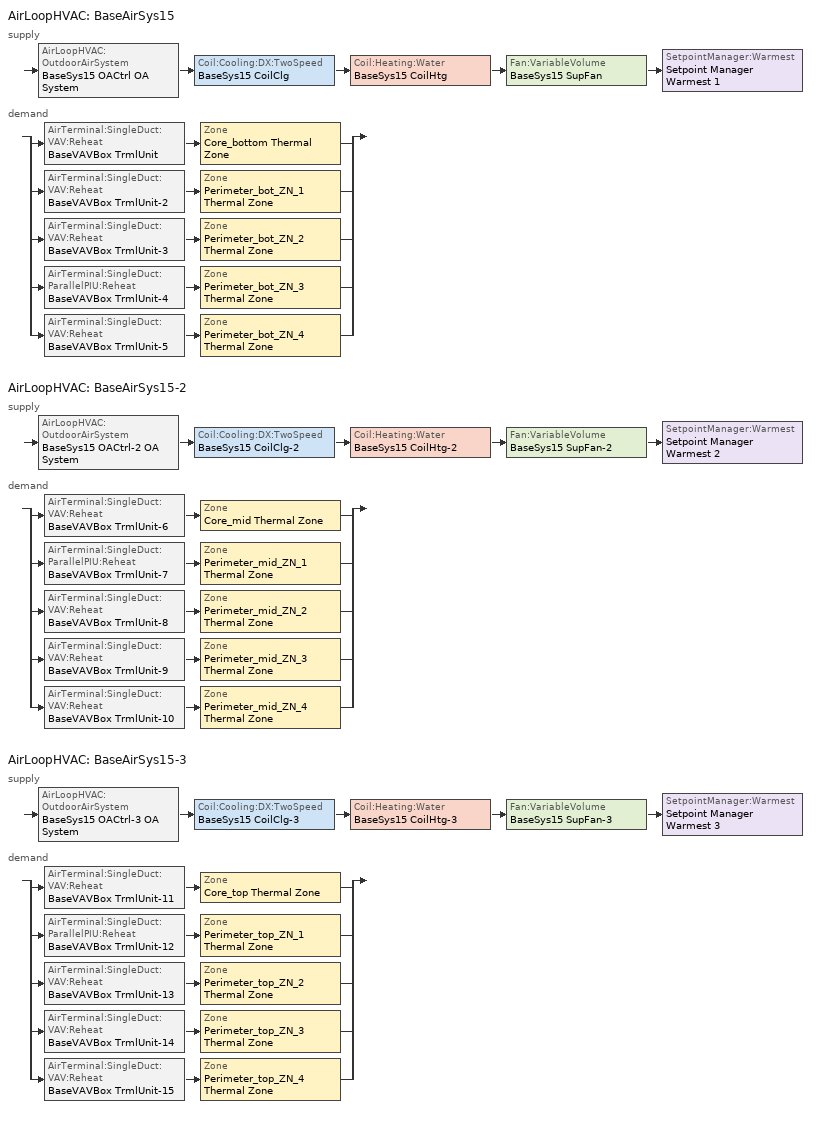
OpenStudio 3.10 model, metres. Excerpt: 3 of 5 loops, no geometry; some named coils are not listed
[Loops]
AirLoopHVAC 'BaseAirSys15'
 supply: AirLoopHVAC:OutdoorAirSystem 'BaseSys15 OACtrl OA System' > Coil:Cooling:DX:TwoSpeed 'BaseSys15 CoilClg' > Coil:Heating:Water 'BaseSys15 CoilHtg' > Fan:VariableVolume 'BaseSys15 SupFan' > SetpointManager:Warmest 'Setpoint Manager Warmest 1'
 demand: split
  | AirTerminal:SingleDuct:VAV:Reheat 'BaseVAVBox TrmlUnit' > Zone 'Core_bottom Thermal Zone'
  | AirTerminal:SingleDuct:VAV:Reheat 'BaseVAVBox TrmlUnit-2' > Zone 'Perimeter_bot_ZN_1 Thermal Zone'
  | AirTerminal:SingleDuct:VAV:Reheat 'BaseVAVBox TrmlUnit-3' > Zone 'Perimeter_bot_ZN_2 Thermal Zone'
  | AirTerminal:SingleDuct:ParallelPIU:Reheat 'BaseVAVBox TrmlUnit-4' > Zone 'Perimeter_bot_ZN_3 Thermal Zone'
  | AirTerminal:SingleDuct:VAV:Reheat 'BaseVAVBox TrmlUnit-5' > Zone 'Perimeter_bot_ZN_4 Thermal Zone'
AirLoopHVAC 'BaseAirSys15-2'
 supply: AirLoopHVAC:OutdoorAirSystem 'BaseSys15 OACtrl-2 OA System' > Coil:Cooling:DX:TwoSpeed 'BaseSys15 CoilClg-2' > Coil:Heating:Water 'BaseSys15 CoilHtg-2' > Fan:VariableVolume 'BaseSys15 SupFan-2' > SetpointManager:Warmest 'Setpoint Manager Warmest 2'
 demand: split
  | AirTerminal:SingleDuct:VAV:Reheat 'BaseVAVBox TrmlUnit-6' > Zone 'Core_mid Thermal Zone'
  | AirTerminal:SingleDuct:ParallelPIU:Reheat 'BaseVAVBox TrmlUnit-7' > Zone 'Perimeter_mid_ZN_1 Thermal Zone'
  | AirTerminal:SingleDuct:VAV:Reheat 'BaseVAVBox TrmlUnit-8' > Zone 'Perimeter_mid_ZN_2 Thermal Zone'
  | AirTerminal:SingleDuct:VAV:Reheat 'BaseVAVBox TrmlUnit-9' > Zone 'Perimeter_mid_ZN_3 Thermal Zone'
  | AirTerminal:SingleDuct:VAV:Reheat 'BaseVAVBox TrmlUnit-10' > Zone 'Perimeter_mid_ZN_4 Thermal Zone'
AirLoopHVAC 'BaseAirSys15-3'
 supply: AirLoopHVAC:OutdoorAirSystem 'BaseSys15 OACtrl-3 OA System' > Coil:Cooling:DX:TwoSpeed 'BaseSys15 CoilClg-3' > Coil:Heating:Water 'BaseSys15 CoilHtg-3' > Fan:VariableVolume 'BaseSys15 SupFan-3' > SetpointManager:Warmest 'Setpoint Manager Warmest 3'
 demand: split
  | AirTerminal:SingleDuct:VAV:Reheat 'BaseVAVBox TrmlUnit-11' > Zone 'Core_top Thermal Zone'
  | AirTerminal:SingleDuct:ParallelPIU:Reheat 'BaseVAVBox TrmlUnit-12' > Zone 'Perimeter_top_ZN_1 Thermal Zone'
  | AirTerminal:SingleDuct:VAV:Reheat 'BaseVAVBox TrmlUnit-13' > Zone 'Perimeter_top_ZN_2 Thermal Zone'
  | AirTerminal:SingleDuct:VAV:Reheat 'BaseVAVBox TrmlUnit-14' > Zone 'Perimeter_top_ZN_3 Thermal Zone'
  | AirTerminal:SingleDuct:VAV:Reheat 'BaseVAVBox TrmlUnit-15' > Zone 'Perimeter_top_ZN_4 Thermal Zone'
[Sizing:Zone] Zone Cooling Design Supply Air Temperature Input Method=TemperatureDifference; Zone Cooling Design Supply Air Temperature {C}=14; Zone Heating Design Supply Air Temperature Input Method=TemperatureDifference; Zone Heating Design Supply Air Temperature {C}=40; Zone Heating Design Supply Air Temperature Difference {deltaC}=13.8889; Zone Cooling Design Supply Air Humidity Ratio {kg-H2O/kg-air}=0.0085; Zone Heating Design Supply Air Humidity Ratio {kg-H2O/kg-air}=0.008; Zone Heating Sizing Factor=1; Zone Cooling Sizing Factor=1; Cooling Design Air Flow Method=DesignDay; Cooling Minimum Air Flow per Zone Floor Area {m3/s-m2}=0; Cooling Minimum Air Flow {m3/s}=0; Cooling Minimum Air Flow Fraction=0; Heating Design Air Flow Method=DesignDayWithLimit; Heating Maximum Air Flow per Zone Floor Area {m3/s-m2}=0; Heating Maximum Air Flow {m3/s}=0; Heating Maximum Air Flow Fraction=0.5; Account for Dedicated Outdoor Air System=No; Dedicated Outdoor Air System Control Strategy=NeutralSupplyAir; Dedicated Outdoor Air Low Setpoint Temperature for Design {C}=autosize; Dedicated Outdoor Air High Setpoint Temperature for Design {C}=autosize; Zone Load Sizing Method=Sensible Load Only No Latent Load; Zone Latent Cooling Design Supply Air Humidity Ratio Input Method=HumidityRatioDifference; Zone Cooling Design Supply Air Humidity Ratio Difference {kgWater/kgDryAir}=0.005; Zone Latent Heating Design Supply Air Humidity Ratio Input Method=HumidityRatioDifference; Zone Humidification Design Supply Air Humidity Ratio Difference {kgWater/kgDryAir}=0.005; Sizing Option=Coincident
Name | Zone Cooling Design Supply Air Temperature Difference {deltaC}
Core_bottom Thermal Zone; Core_mid Thermal Zone; Core_top Thermal Zone | 8.33333
Perimeter_bot_ZN_1 Thermal Zone; Perimeter_bot_ZN_2 Thermal Zone; Perimeter_bot_ZN_3 Thermal Zone; Perimeter_bot_ZN_4 Thermal Zone; Perimeter_mid_ZN_1 Thermal Zone; Perimeter_mid_ZN_2 Thermal Zone; Perimeter_mid_ZN_3 Thermal Zone; Perimeter_mid_ZN_4 Thermal Zone; Perimeter_top_ZN_1 Thermal Zone; Perimeter_top_ZN_2 Thermal Zone; Perimeter_top_ZN_3 Thermal Zone; Perimeter_top_ZN_4 Thermal Zone | 11.1111
[Zone equipment]
Core_bottom Thermal Zone: BaseVAVBox TrmlUnit
Perimeter_bot_ZN_1 Thermal Zone: BaseVAVBox TrmlUnit-2
Perimeter_bot_ZN_2 Thermal Zone: BaseVAVBox TrmlUnit-3
Perimeter_bot_ZN_3 Thermal Zone: BaseVAVBox TrmlUnit-4
Perimeter_bot_ZN_4 Thermal Zone: BaseVAVBox TrmlUnit-5
Core_mid Thermal Zone: BaseVAVBox TrmlUnit-6
Perimeter_mid_ZN_1 Thermal Zone: BaseVAVBox TrmlUnit-7
Perimeter_mid_ZN_2 Thermal Zone: BaseVAVBox TrmlUnit-8
Perimeter_mid_ZN_3 Thermal Zone: BaseVAVBox TrmlUnit-9
Perimeter_mid_ZN_4 Thermal Zone: BaseVAVBox TrmlUnit-10
Core_top Thermal Zone: BaseVAVBox TrmlUnit-11
Perimeter_top_ZN_1 Thermal Zone: BaseVAVBox TrmlUnit-12
Perimeter_top_ZN_2 Thermal Zone: BaseVAVBox TrmlUnit-13
Perimeter_top_ZN_3 Thermal Zone: BaseVAVBox TrmlUnit-14
Perimeter_top_ZN_4 Thermal Zone: BaseVAVBox TrmlUnit-15
[AirLoopHVAC] Availability Schedule=OfficeHVACAvail; Design Return Air Flow Fraction of Supply Air Flow=1
Name | Design Supply Air Flow Rate {m3/s}
BaseAirSys15 | 5.41706
BaseAirSys15-2 | 5.71816
BaseAirSys15-3 | 6.03545
[Sizing:System] Central Heating Maximum System Air Flow Ratio=0.5; Preheat Design Temperature {C}=5.68434e-14; Preheat Design Humidity Ratio {kg-H2O/kg-Air}=0; Precool Design Temperature {C}=5.68434e-14; Precool Design Humidity Ratio {kg-H2O/kg-Air}=0; Central Cooling Design Supply Air Temperature {C}=12.7778; Central Heating Design Supply Air Temperature {C}=15.5556; Sizing Option=Coincident; 100% Outdoor Air in Cooling=No; 100% Outdoor Air in Heating=No; Central Cooling Design Supply Air Humidity Ratio {kg-H2O/kg-Air}=0.0085; Central Heating Design Supply Air Humidity Ratio {kg-H2O/kg-Air}=0.008; Zone Maximum Outdoor Air Fraction=1; Cooling Supply Air Flow Rate Per Floor Area {m3/s-m2}=0.00996765; Cooling Fraction of Autosized Cooling Supply Air Flow Rate=1; Cooling Supply Air Flow Rate Per Unit Cooling Capacity {m3/s-W}=3.94755e-05; Heating Supply Air Flow Rate Per Floor Area {m3/s-m2}=0.00996765; Heating Fraction of Autosized Heating Supply Air Flow Rate=1; Heating Fraction of Autosized Cooling Supply Air Flow Rate=1; Heating Supply Air Flow Rate Per Unit Heating Capacity {m3/s-W}=3.15882e-05; Cooling Design Capacity Method=CoolingDesignCapacity; Cooling Design Capacity {W}=autosize; Cooling Design Capacity Per Floor Area {W/m2}=234.7; Fraction of Autosized Cooling Design Capacity=1; Heating Design Capacity Method=HeatingDesignCapacity; Heating Design Capacity {W}=autosize; Heating Design Capacity Per Floor Area {W/m2}=157; Fraction of Autosized Heating Design Capacity=1; Central Cooling Capacity Control Method=OnOff; Occupant Diversity=autosize
BaseAirSys15; BaseAirSys15-2; BaseAirSys15-3
[Fan:VariableVolume] Availability Schedule=Always On Discrete; Fan Power Minimum Flow Rate Input Method=FixedFlowRate; Fan Power Minimum Flow Fraction=0; Fan Power Minimum Air Flow Rate {m3/s}=1.26548; Motor In Airstream Fraction=1; Fan Power Coefficient 1=0.04076; Fan Power Coefficient 2=0.088045; Fan Power Coefficient 3=-0.072926; Fan Power Coefficient 4=0.94374; Fan Power Coefficient 5=0
Name | Fan Total Efficiency | Pressure Rise {Pa} | Maximum Flow Rate {m3/s} | Motor Efficiency
BaseSys15 SupFan | 0.6006 | 1204.46 | 5.41706 | 0.924
BaseSys15 SupFan-2 | 0.6006 | 1204.46 | 5.71816 | 0.924
BaseSys15 SupFan-3 | 0.6045 | 1212.28 | 6.03545 | 0.93
[Coil:Cooling:DX:TwoSpeed] Availability Schedule=Always On Discrete; Rated High Speed Sensible Heat Ratio=Autosize; Rated High Speed COP {W/W}=3.42235; Rated High Speed Evaporator Fan Power Per Volume Flow Rate 2017 {W/(m3/s)}=773.3; Rated High Speed Evaporator Fan Power Per Volume Flow Rate 2023 {W/(m3/s)}=934.4; Unit Internal Static Air Pressure {Pa}=773.3; Total Cooling Capacity Function of Temperature Curve=CoilClgDXQRatio_fTwbToadbSI; Total Cooling Capacity Function of Flow Fraction Curve=CoilClgDXDblQRatio_fCFMRatio; Energy Input Ratio Function of Temperature Curve=CoilClgDXEIRRatio_fTwbToadbSI; Energy Input Ratio Function of Flow Fraction Curve=CoilClgDXDblEIRRatio_fCFMRatio; Part Load Fraction Correlation Curve=CoilClgDXEIRRatio_fQFrac; Rated Low Speed Sensible Heat Ratio=Autosize; Rated Low Speed COP {W/W}=3.42235; Rated Low Speed Evaporator Fan Power Per Volume Flow Rate 2017 {W/(m3/s)}=773.3; Rated Low Speed Evaporator Fan Power Per Volume Flow Rate 2023 {W/(m3/s)}=934.4; Condenser Type=AirCooled; Minimum Outdoor Dry-Bulb Temperature for Compressor Operation {C}=-25; High Speed Evaporative Condenser Effectiveness=0.9; High Speed Evaporative Condenser Air Flow Rate {m3/s}=Autosize; High Speed Evaporative Condenser Pump Rated Power Consumption {W}=Autosize; Low Speed Evaporative Condenser Effectiveness=0.9; Low Speed Evaporative Condenser Air Flow Rate {m3/s}=Autosize; Low Speed Evaporative Condenser Pump Rated Power Consumption {W}=Autosize; Basin Heater Capacity {W/K}=0; Basin Heater Setpoint Temperature {C}=2
Name | Rated High Speed Total Cooling Capacity {W} | Rated High Speed Air Flow Rate {m3/s} | Rated Low Speed Total Cooling Capacity {W} | Rated Low Speed Air Flow Rate {m3/s} | Low Speed Total Cooling Capacity Function of Temperature Curve | Low Speed Energy Input Ratio Function of Temperature Curve
BaseSys15 CoilClg | 131034 | 5.41706 | 65517.1 | 2.70853 | CoilClgDXQRatio_fTwbToadbSI 1 | CoilClgDXEIRRatio_fTwbToadbSI 1
BaseSys15 CoilClg-2 | 137521 | 5.71816 | 68760.5 | 2.85908 | CoilClgDXQRatio_fTwbToadbSI 2 | CoilClgDXEIRRatio_fTwbToadbSI 2
BaseSys15 CoilClg-3 | 142931 | 6.03545 | 71465.4 | 3.01773 | CoilClgDXQRatio_fTwbToadbSI 3 | CoilClgDXEIRRatio_fTwbToadbSI 3
[Controller:OutdoorAir] Minimum Outdoor Air Flow Rate {m3/s}=0; Maximum Outdoor Air Flow Rate {m3/s}=Autosize; Economizer Control Type=FixedDryBulb; Economizer Control Action Type=ModulateFlow; Economizer Maximum Limit Dry-Bulb Temperature {C}=21.6667; Economizer Maximum Limit Enthalpy {J/kg}=116300; Lockout Type=NoLockout; Minimum Limit Type=FixedMinimum; High Humidity Control=No; High Humidity Outdoor Air Flow Ratio=1; Control High Indoor Humidity Based on Outdoor Humidity Ratio=Yes; Heat Recovery Bypass Control Type=BypassWhenWithinEconomizerLimits; Economizer Operation Staging=InterlockedWithMechanicalCooling
Name | Minimum Outdoor Air Schedule | Maximum Fraction of Outdoor Air Schedule | Controller Mechanical Ventilation
BaseSys15 OACtrl | BaseSys15 OACtrl Schedule | BaseSys15 OACtrl Max OA Schedule | BaseSys15 OACtrl Mech Vent Controller
BaseSys15 OACtrl-2 | BaseSys15 OACtrl-2 Schedule | BaseSys15 OACtrl-2 Max OA Schedule | BaseSys15 OACtrl-2 Mech Vent Controller
BaseSys15 OACtrl-3 | BaseSys15 OACtrl-3 Schedule | BaseSys15 OACtrl-3 Max OA Schedule | BaseSys15 OACtrl-3 Mech Vent Controller
[Controller:MechanicalVentilation] Availability Schedule=Always On Discrete
BaseSys15 OACtrl Mech Vent Controller; BaseSys15 OACtrl-2 Mech Vent Controller; BaseSys15 OACtrl-3 Mech Vent Controller
[AirLoopHVAC:OutdoorAirSystem]
Name | Controller
BaseSys15 OACtrl OA System | BaseSys15 OACtrl
BaseSys15 OACtrl-2 OA System | BaseSys15 OACtrl-2
BaseSys15 OACtrl-3 OA System | BaseSys15 OACtrl-3
[SetpointManager:Warmest] Control Variable=Temperature; Minimum Setpoint Temperature {C}=12.7778; Maximum Setpoint Temperature {C}=15.5556; Strategy=MaximumTemperature
Name | Setpoint Node or NodeList
Setpoint Manager Warmest 1 | BaseSys15 SupFan Outlet Node
Setpoint Manager Warmest 2 | BaseSys15 SupFan-2 Outlet Node
Setpoint Manager Warmest 3 | BaseSys15 SupFan-3 Outlet Node
[AirTerminal:SingleDuct:VAV:Reheat] Availability Schedule=Always On Discrete; Zone Minimum Air Flow Input Method=FixedFlowRate; Constant Minimum Air Flow Fraction=0.3; Maximum Hot Water or Steam Flow Rate {m3/s}=AutoSize; Minimum Hot Water or Steam Flow Rate {m3/s}=0; Convergence Tolerance=0.001; Damper Heating Action=Reverse; Maximum Reheat Air Temperature {C}=35; Control For Outdoor Air=No
Name | Maximum Air Flow Rate {m3/s} | Fixed Minimum Air Flow Rate {m3/s} | Reheat Coil | Maximum Flow Fraction During Reheat
BaseVAVBox TrmlUnit | 3.54465 | 0.749457 | BaseVAVBox CoilHtg | 0.5
BaseVAVBox TrmlUnit-2 | 0.955892 | 0.157991 | BaseVAVBox CoilHtg-2 | 0.5
BaseVAVBox TrmlUnit-3 | 0.576045 | 0.100022 | BaseVAVBox CoilHtg-3 | 0.5
BaseVAVBox TrmlUnit-5 | 0.596924 | 0.100015 | BaseVAVBox CoilHtg-5 | 0.500002
BaseVAVBox TrmlUnit-6 | 3.72345 | 0.749457 | BaseVAVBox CoilHtg-6 | 0.5
BaseVAVBox TrmlUnit-8 | 0.690558 | 0.100022 | BaseVAVBox CoilHtg-8 | 0.499999
BaseVAVBox TrmlUnit-9 | 0.723363 | 0.157991 | BaseVAVBox CoilHtg-9 | 0.500001
BaseVAVBox TrmlUnit-10 | 0.734058 | 0.100015 | BaseVAVBox CoilHtg-10 | 0.499999
BaseVAVBox TrmlUnit-11 | 3.84423 | 0.749457 | BaseVAVBox CoilHtg-11 | 0.5
BaseVAVBox TrmlUnit-13 | 0.687547 | 0.100022 | BaseVAVBox CoilHtg-13 | 0.499999
BaseVAVBox TrmlUnit-14 | 0.750538 | 0.157991 | BaseVAVBox CoilHtg-14 | 0.500001
BaseVAVBox TrmlUnit-15 | 0.772946 | 0.100015 | BaseVAVBox CoilHtg-15 | 0.500001
[Fan:SystemModel] Availability Schedule=OfficeHVACAvail; Speed Control Method=Discrete; Electric Power Minimum Flow Rate Fraction=0.2; Design Pressure Rise {Pa}=271.878; Motor Efficiency=0.855; Motor In Air Stream Fraction=0; Design Electric Power Consumption {W}=autosize; Design Power Sizing Method=TotalEfficiencyAndPressure; Electric Power Per Unit Flow Rate {W/(m3/s)}=840; Electric Power Per Unit Flow Rate Per Unit Pressure {W-s/m3-Pa}=1.66667; Fan Total Efficiency=0.4275; Motor Loss Radiative Fraction=0
Name | Design Maximum Air Flow Rate {m3/s}
BasePFPB Fan | 0.328281
BasePFPB Fan-2 | 0.575908
BasePFPB Fan-3 | 0.589882
[AirTerminal:SingleDuct:ParallelPIU:Reheat] Availability Schedule=Always On Discrete; Maximum Secondary Air Flow Rate {m3/s}=Autosize; Fan On Flow Fraction=0; Maximum Hot Water or Steam Flow Rate {m3/s}=Autosize; Minimum Hot Water or Steam Flow Rate {m3/s}=0; Convergence Tolerance=0.001; Fan Control Type=ConstantSpeed; Minimum Fan Turn Down Ratio=0.3; Heating Control Type=Staged; Design Heating Discharge Air Temperature {C}=32.1; High Limit Heating Discharge Air Temperature {C}=37.7
Name | Maximum Primary Air Flow Rate {m3/s} | Minimum Primary Air Flow Fraction | Fan | Reheat Coil
BaseVAVBox TrmlUnit-4 | 0.656559 | 0.240636 | BasePFPB Fan | BaseVAVBox CoilHtg-4
BaseVAVBox TrmlUnit-7 | 1.15181 | 0.137168 | BasePFPB Fan-2 | BaseVAVBox CoilHtg-7
BaseVAVBox TrmlUnit-12 | 1.17977 | 0.133917 | BasePFPB Fan-3 | BaseVAVBox CoilHtg-12
[Curve:Biquadratic] Minimum Value of x=13.89; Maximum Value of x=25; Minimum Value of y=23.89; Maximum Value of y=46.11; Minimum Curve Output=0.77
Name | Coefficient1 Constant | Coefficient2 x | Coefficient3 x**2 | Coefficient4 y | Coefficient5 y**2 | Coefficient6 x*y | Maximum Curve Output
CoilClgDXQRatio_fTwbToadbSI; CoilClgDXQRatio_fTwbToadbSI 1; CoilClgDXQRatio_fTwbToadbSI 2; CoilClgDXQRatio_fTwbToadbSI 3 | 0.86779 | 0.014245 | 0.000554 | -0.007569 | 3.2e-05 | -0.000191 | 1.29
CoilClgDXEIRRatio_fTwbToadbSI; CoilClgDXEIRRatio_fTwbToadbSI 1; CoilClgDXEIRRatio_fTwbToadbSI 2; CoilClgDXEIRRatio_fTwbToadbSI 3 | 0.116709 | 0.028458 | -0.000411 | 0.021422 | 0.000162 | -0.00068 | 1.33
[Curve:Cubic]
Name | Coefficient1 Constant | Coefficient2 x | Coefficient3 x**2 | Coefficient4 x**3 | Minimum Value of x | Maximum Value of x | Minimum Curve Output | Maximum Curve Output
CoilClgDXEIRRatio_fQFrac | 0 | 5.1091 | -8.5515 | 4.4744 | 0.7 | 1 | 0.92 | 1
CoilClgDXDblQRatio_fCFMRatio | 0.472786 | 1.24334 | -1.03871 | 0.322578 | 0 | 100 | 0.47
CoilClgDXDblEIRRatio_fCFMRatio | 1.00795 | 0.345441 | -0.692289 | 0.338899 | 0 | 100
[Schedule:Day]
OfficeHVACAvailSun; BaseSys15 OACtrl Schedule Week 1 Sunday; BaseSys15 OACtrl Schedule Week 1 Holiday; BaseSys15 OACtrl Schedule Week 1 Custom 1; BaseSys15 OACtrl Schedule Week 1 Custom 2; BaseSys15 OACtrl-2 Schedule Week 1 Sunday; BaseSys15 OACtrl-2 Schedule Week 1 Holiday; BaseSys15 OACtrl-2 Schedule Week 1 Custom 1; BaseSys15 OACtrl-2 Schedule Week 1 Custom 2; BaseSys15 OACtrl-3 Schedule Week 1 Sunday; BaseSys15 OACtrl-3 Schedule Week 1 Holiday; BaseSys15 OACtrl-3 Schedule Week 1 Custom 1; BaseSys15 OACtrl-3 Schedule Week 1 Custom 2: 1, 0, 0, 2, 0, 0, 3, 0, 0, 4, 0, 0, 5, 0, 0, 6, 0, 0, 7, 0, 0, 8, 0, 0, 9, 0, 0, 10, 0, 0, 11, 0, 0, 12, 0, 0, 13, 0, 0, 14, 0, 0, 15, 0, 0, 16, 0, 0, 17, 0, 0, 18, 0, 0, 19, 0, 0, 20, 0, 0, 21, 0, 0, 22, 0, 0, 23, 0, 0, 24, 0, 0
OfficeHVACAvailWD; BaseSys15 OACtrl Schedule Week 1 Monday; BaseSys15 OACtrl Schedule Week 1 Tuesday; BaseSys15 OACtrl Schedule Week 1 Wednesday; BaseSys15 OACtrl Schedule Week 1 Thursday; BaseSys15 OACtrl Schedule Week 1 Friday; BaseSys15 OACtrl-2 Schedule Week 1 Monday; BaseSys15 OACtrl-2 Schedule Week 1 Tuesday; BaseSys15 OACtrl-2 Schedule Week 1 Wednesday; BaseSys15 OACtrl-2 Schedule Week 1 Thursday; BaseSys15 OACtrl-2 Schedule Week 1 Friday; BaseSys15 OACtrl-3 Schedule Week 1 Monday; BaseSys15 OACtrl-3 Schedule Week 1 Tuesday; BaseSys15 OACtrl-3 Schedule Week 1 Wednesday; BaseSys15 OACtrl-3 Schedule Week 1 Thursday; BaseSys15 OACtrl-3 Schedule Week 1 Friday: 1, 0, 0, 2, 0, 0, 3, 0, 0, 4, 0, 0, 5, 0, 0, 6, 0, 1, 7, 0, 1, 8, 0, 1, 9, 0, 1, 10, 0, 1, 11, 0, 1, 12, 0, 1, 13, 0, 1, 14, 0, 1, 15, 0, 1, 16, 0, 1, 17, 0, 1, 18, 0, 1, 19, 0, 1, 20, 0, 1, 21, 0, 1, 22, 0, 1, 23, 0, 1, 24, 0, 1
OfficeHVACAvailSat; BaseSys15 OACtrl Schedule Week 1 Saturday; BaseSys15 OACtrl-2 Schedule Week 1 Saturday; BaseSys15 OACtrl-3 Schedule Week 1 Saturday: 1, 0, 0, 2, 0, 0, 3, 0, 0, 4, 0, 0, 5, 0, 0, 6, 0, 1, 7, 0, 1, 8, 0, 1, 9, 0, 1, 10, 0, 1, 11, 0, 1, 12, 0, 1, 13, 0, 1, 14, 0, 1, 15, 0, 1, 16, 0, 1, 17, 0, 1, 18, 0, 1, 19, 0, 1, 20, 0, 0, 21, 0, 0, 22, 0, 0, 23, 0, 0, 24, 0, 0
AllOnHVACAvailDay; BaseSys15 OACtrl Schedule Week 1 Summer; BaseSys15 OACtrl Schedule Week 1 Winter; BaseSys15 OACtrl-2 Schedule Week 1 Summer; BaseSys15 OACtrl-2 Schedule Week 1 Winter; BaseSys15 OACtrl-3 Schedule Week 1 Summer; BaseSys15 OACtrl-3 Schedule Week 1 Winter: 1, 0, 1, 2, 0, 1, 3, 0, 1, 4, 0, 1, 5, 0, 1, 6, 0, 1, 7, 0, 1, 8, 0, 1, 9, 0, 1, 10, 0, 1, 11, 0, 1, 12, 0, 1, 13, 0, 1, 14, 0, 1, 15, 0, 1, 16, 0, 1, 17, 0, 1, 18, 0, 1, 19, 0, 1, 20, 0, 1, 21, 0, 1, 22, 0, 1, 23, 0, 1, 24, 0, 1
BaseSys15 OACtrl Max OA Schedule Day Schedule; BaseSys15 OACtrl-2 Max OA Schedule Day Schedule; BaseSys15 OACtrl-3 Max OA Schedule Day Schedule: 24, 0, 1
[Schedule:Week]
OfficeHVACAvailWk: OfficeHVACAvailSun, OfficeHVACAvailWD, OfficeHVACAvailWD, OfficeHVACAvailWD, OfficeHVACAvailWD, OfficeHVACAvailWD, OfficeHVACAvailSat, OfficeHVACAvailSun, AllOnHVACAvailDay, AllOnHVACAvailDay, OfficeHVACAvailSun, OfficeHVACAvailSun
BaseSys15 OACtrl Schedule Week 1: BaseSys15 OACtrl Schedule Week 1 Sunday, BaseSys15 OACtrl Schedule Week 1 Monday, BaseSys15 OACtrl Schedule Week 1 Tuesday, BaseSys15 OACtrl Schedule Week 1 Wednesday, BaseSys15 OACtrl Schedule Week 1 Thursday, BaseSys15 OACtrl Schedule Week 1 Friday, BaseSys15 OACtrl Schedule Week 1 Saturday, BaseSys15 OACtrl Schedule Week 1 Holiday, BaseSys15 OACtrl Schedule Week 1 Summer, BaseSys15 OACtrl Schedule Week 1 Winter, BaseSys15 OACtrl Schedule Week 1 Custom 1, BaseSys15 OACtrl Schedule Week 1 Custom 2
BaseSys15 OACtrl-2 Schedule Week 1: BaseSys15 OACtrl-2 Schedule Week 1 Sunday, BaseSys15 OACtrl-2 Schedule Week 1 Monday, BaseSys15 OACtrl-2 Schedule Week 1 Tuesday, BaseSys15 OACtrl-2 Schedule Week 1 Wednesday, BaseSys15 OACtrl-2 Schedule Week 1 Thursday, BaseSys15 OACtrl-2 Schedule Week 1 Friday, BaseSys15 OACtrl-2 Schedule Week 1 Saturday, BaseSys15 OACtrl-2 Schedule Week 1 Holiday, BaseSys15 OACtrl-2 Schedule Week 1 Summer, BaseSys15 OACtrl-2 Schedule Week 1 Winter, BaseSys15 OACtrl-2 Schedule Week 1 Custom 1, BaseSys15 OACtrl-2 Schedule Week 1 Custom 2
BaseSys15 OACtrl-3 Schedule Week 1: BaseSys15 OACtrl-3 Schedule Week 1 Sunday, BaseSys15 OACtrl-3 Schedule Week 1 Monday, BaseSys15 OACtrl-3 Schedule Week 1 Tuesday, BaseSys15 OACtrl-3 Schedule Week 1 Wednesday, BaseSys15 OACtrl-3 Schedule Week 1 Thursday, BaseSys15 OACtrl-3 Schedule Week 1 Friday, BaseSys15 OACtrl-3 Schedule Week 1 Saturday, BaseSys15 OACtrl-3 Schedule Week 1 Holiday, BaseSys15 OACtrl-3 Schedule Week 1 Summer, BaseSys15 OACtrl-3 Schedule Week 1 Winter, BaseSys15 OACtrl-3 Schedule Week 1 Custom 1, BaseSys15 OACtrl-3 Schedule Week 1 Custom 2
[Schedule:Year]
OfficeHVACAvail: 12, 31, OfficeHVACAvailWk
BaseSys15 OACtrl Schedule: 12, 31, BaseSys15 OACtrl Schedule Week 1
BaseSys15 OACtrl-2 Schedule: 12, 31, BaseSys15 OACtrl-2 Schedule Week 1
BaseSys15 OACtrl-3 Schedule: 12, 31, BaseSys15 OACtrl-3 Schedule Week 1
[Schedule:Ruleset]
Name | Default Day Schedule
BaseSys15 OACtrl Max OA Schedule | BaseSys15 OACtrl Max OA Schedule Day Schedule
BaseSys15 OACtrl-2 Max OA Schedule | BaseSys15 OACtrl-2 Max OA Schedule Day Schedule
BaseSys15 OACtrl-3 Max OA Schedule | BaseSys15 OACtrl-3 Max OA Schedule Day Schedule
[Schedule:Constant]
Always On Discrete: Value=1
